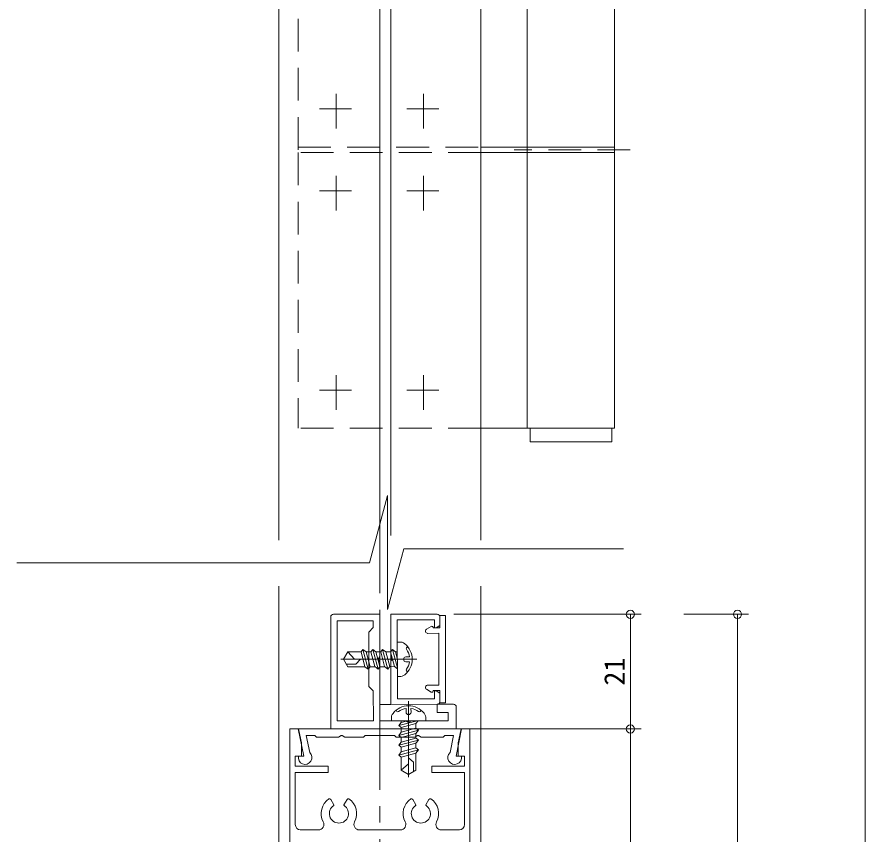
# Model space of a CAD drawing. Units: millimetres at full size; details may follow other scales. Extents: x -600 to 2301, y -735 to 832.
# Drawn here: x -160.4 to -5, y -8.3 to 141.3 of the extents above; entities that cross this region are included whole.
import ezdxf
from ezdxf.enums import TextEntityAlignment as Align

# ---------------------------------------------------------------- set-up
doc = ezdxf.new("R2010")
doc.units = ezdxf.units.MM
doc.header["$LTSCALE"] = 3
doc.header["$PDMODE"] = 32
doc.header["$PDSIZE"] = 1.5
doc.linetypes.add('CHAIN2', pattern=[12, 9, -1, 1, -1])
doc.linetypes.add('DASHED2', pattern=[3, 2, -1])
for name, color, linetype, lineweight in [('0-0_アンカー', 7, 'Continuous', 18), ('0-3_41ｱﾙﾐ', 6, 'Continuous', 18), ('0-8_CSLAYER2', 7, 'Continuous', 18)]:
    doc.layers.add(name, color=color, linetype=linetype, lineweight=lineweight)
doc.styles.add('ＭＳ ゴシック', font='')
doc.styles.get('ＭＳ ゴシック').set_extended_font_data('MS Gothic')

msp = doc.modelspace()

# ---------------------------------------------------------------- linework, layer by layer
at = {"layer": '0-0_アンカー'}
msp.add_line((-5.021, -324.572), (-5.021, 266.976), dxfattribs=at)
at = {"layer": '0-0_アンカー', "color": 4, "lineweight": 9}
for p, q in [((-80.348, 31.909), (-46.004, 31.909)), ((-48.004, 31.909), (-48.004, 10.909)), ((-38.204, 31.909), (-26.39, 31.909)), ((-28.39, 31.909), (-28.39, -130.091)), ((-48.004, 13.909), (-48.004, 28.909)), ((-28.39, -127.091), (-28.39, 28.909)), ((-80.348, 10.909), (-46.004, 10.909)), ((-73.147, 10.909), (-46.004, 10.909)), ((-48.004, 10.909), (-48.004, -109.091)), ((-48.004, -106.091), (-48.004, 7.909))]:
    msp.add_line(p, q, dxfattribs=at)
at = {"layer": '0-0_アンカー', "color": 4}
for p in [(-48.004, 31.909), (-28.39, 31.909), (-48.004, 10.909)]:
    msp.add_point(p, dxfattribs=at)
at = {"layer": '0-3_41ｱﾙﾐ'}
for p, q in [((-85.355, 29.168), (-84.483, 29.672)), ((-84.476, 17.662), (-85.348, 18.165)), ((-82.899, 17.918), (-82.898, 15.668))]:
    msp.add_line(p, q, dxfattribs=at)
for points in [[(-79.898, 14.92), (-79.895, 10.92), (-102.895, 10.906), (-102.907, 31.406)], [(-102.407, 31.906), (-93.908, 31.911), (-93.903, 24.181), (-94.203, 23.661), (-93.902, 23.142), (-93.896, 12.411), (-89.166, 12.414)], [(-83.408, 31.918), (-91.907, 31.912), (-91.898, 15.412), (-83.398, 15.418)], [(-84.156, 29.517), (-84.156, 29.417), (-82.906, 29.418), (-82.907, 31.668), (-81.908, 31.668), (-81.898, 15.668), (-82.898, 15.668), (-82.899, 17.918), (-84.149, 17.917), (-84.149, 17.817)], [(-83.614, 29.44), (-82.906, 29.849), (-82.907, 31.418)], [(-83.906, 29.617), (-83.907, 30.917), (-90.707, 30.913), (-90.698, 16.413), (-83.899, 16.417), (-83.899, 17.717)], [(-85.195, 28.417), (-83.105, 28.418), (-83.1, 18.918), (-85.189, 18.916)], [(-91.696, 23.832), (-91.903, 23.962), (-91.696, 23.832)], [(-91.696, 23.494), (-91.903, 23.362), (-91.696, 23.494)], [(-82.898, 15.918), (-82.899, 17.487), (-83.607, 17.895)], [(-89.166, 12.414), (-88.646, 12.115), (-88.126, 12.415), (-81.396, 12.419), (-81.397, 13.919), (-83.397, 13.918), (-83.398, 15.418), (-80.398, 15.419)]]:
    msp.add_lwpolyline(points, dxfattribs=at)
msp.add_lwpolyline([(-95.107, 30.711), (-101.707, 30.707), (-101.696, 12.407), (-95.096, 12.411), (-95.099, 17.861), (-95.9, 18.66), (-95.906, 28.66), (-95.106, 29.461)], close=True, dxfattribs=at)
for centre, radius, start, end in [((-102.407, 31.406), 0.5, 90.03331, 180.03331), ((-83.407, 31.417), 0.5, 0.03331, 90.03331), ((-84.356, 29.517), 0.2, 0.03331, 129.24036), ((-83.706, 29.617), 0.2, 180.03331, 302.60344), ((-85.152, 28.818), 0.404, 119.95799, 276.18982), ((-91.803, 23.662), 0.2, 302.36684, 57.69978), ((-91.803, 23.662), 0.2, 302.36684, 57.69978), ((-85.146, 18.515), 0.404, 83.8768, 240.10863), ((-84.349, 17.817), 0.2, 230.82626, 0.03331), ((-83.699, 17.717), 0.2, 57.46318, 180.03331), ((-83.398, 15.917), 0.5, 270.03331, 0.03331), ((-80.398, 14.919), 0.5, 0.03331, 90.03331)]:
    msp.add_arc(centre, radius, start, end, dxfattribs=at)
at = {"layer": '0-8_CSLAYER2', "linetype": 'CHAIN2'}
for p, q in [((-93.897, 278.749), (-93.897, -349.185)), ((-101.897, 127.228), (-101.897, 120.856)), ((-85.897, 127.228), (-85.897, 120.856)), ((-104.978, 124.476), (-99.118, 124.476)), ((-88.978, 124.476), (-83.118, 124.476)), ((-101.897, 112.228), (-101.897, 105.856)), ((-85.897, 112.228), (-85.897, 105.856)), ((-104.978, 109.476), (-99.118, 109.476)), ((-88.978, 109.476), (-83.118, 109.476)), ((-101.897, 75.728), (-101.897, 69.355)), ((-85.897, 75.728), (-85.897, 69.355)), ((-104.978, 72.976), (-99.118, 72.976)), ((-88.978, 72.976), (-83.118, 72.976))]:
    msp.add_line(p, q, dxfattribs=at)
at = {"layer": '0-8_CSLAYER2'}
for p, q in [((-75.397, 45.498), (-75.397, 266.976)), ((-91.897, 46.33), (-91.897, 202.476)), ((-93.897, 45.498), (-93.897, 196.975)), ((-112.397, 193.476), (-112.397, 45.498)), ((-66.897, 116.976), (-66.897, 167.976)), ((-50.897, 116.976), (-50.897, 167.976)), ((-75.397, 117.475), (-50.897, 117.475)), ((-66.897, 116.976), (-66.897, 65.976)), ((-50.897, 116.476), (-75.397, 116.476)), ((-66.397, 65.976), (-66.397, 63.475)), ((-51.397, 65.976), (-51.397, 63.475)), ((-51.397, 63.475), (-66.397, 63.475)), ((-160.383, 41.333), (-95.791, 41.333)), ((-112.397, 37.051), (-112.397, -196.866)), ((-75.397, 37.051), (-75.397, -194.665)), ((-91.905, 15.412), (-93.905, 15.412)), ((-110.397, -49.091), (-110.397, 10.909)), ((-110.397, -49.091), (-110.397, 10.909)), ((-108.797, 10.909), (-110.397, 10.909)), ((-78.947, 10.909), (-108.848, 10.909)), ((-107.847, 5.909), (-108.848, 10.909)), ((-108.247, 8.339), (-108.797, 10.909)), ((-79.947, 5.909), (-78.947, 10.909)), ((-78.997, 10.909), (-77.397, 10.909)), ((-77.397, -49.091), (-77.397, 10.909)), ((-106.759, 6.587), (-107.384, 9.709)), ((-105.497, 9.409), (-105.797, 9.709)), ((-105.497, 9.409), (-101.471, 9.409)), ((-101.471, 9.408), (-100.978, 9.692)), ((-100.324, 9.408), (-100.817, 9.692)), ((-96.897, 9.409), (-100.324, 9.409)), ((-96.897, 9.409), (-96.597, 9.709)), ((-91.197, 9.709), (-96.597, 9.709)), ((-90.897, 9.409), (-91.197, 9.709)), ((-90.897, 9.409), (-87.471, 9.409)), ((-87.471, 9.408), (-86.978, 9.692)), ((-86.324, 9.408), (-86.817, 9.692)), ((-82.298, 9.409), (-86.324, 9.409)), ((-82.298, 9.409), (-81.997, 9.709)), ((-81.997, 9.709), (-80.411, 9.709)), ((-81.036, 6.587), (-80.411, 9.709)), ((-108.247, 5.909), (-108.247, 8.339)), ((-108.247, 5.909), (-109.397, 5.909)), ((-109.397, 4.109), (-109.397, 5.909)), ((-107.847, 5.909), (-108.822, 5.909)), ((-79.947, 5.909), (-78.973, 5.909)), ((-79.547, 5.909), (-78.397, 5.909)), ((-78.397, 4.109), (-78.397, 5.909)), ((-103.397, 4.109), (-109.397, 4.109)), ((-103.397, 2.909), (-103.397, 4.109)), ((-84.397, 2.909), (-84.397, 4.109)), ((-84.397, 4.109), (-78.397, 4.109)), ((-109.397, -6.59), (-109.397, 2.909)), ((-103.397, 2.909), (-109.397, 2.909)), ((-84.397, 2.909), (-78.397, 2.909)), ((-78.397, -6.59), (-78.397, 2.909)), ((-102.316, -3.008), (-102.888, -2.017)), ((-100.488, -3.008), (-99.916, -2.017)), ((-87.307, -3.008), (-87.879, -2.017)), ((-85.479, -3.008), (-84.907, -2.017)), ((-105.152, -7.591), (-108.493, -7.591)), ((-93.897, -7.591), (-97.652, -7.591)), ((-93.897, -7.591), (-90.143, -7.591)), ((-82.643, -7.591), (-79.302, -7.591))]:
    msp.add_line(p, q, dxfattribs=at)
at = {"layer": '0-8_CSLAYER2', "linetype": 'DASHED2'}
for p, q in [((-108.897, 167.976), (-108.897, 116.976)), ((-108.897, 117.475), (-75.397, 117.475)), ((-48.032, 116.976), (-69.306, 116.976)), ((-108.897, 116.476), (-108.897, 65.976)), ((-75.397, 116.476), (-108.897, 116.476)), ((-75.397, 65.976), (-108.897, 65.976))]:
    msp.add_line(p, q, dxfattribs=at)
at = {"layer": '0-8_CSLAYER2', "color": 6}
for p, q in [((-90.087, 26.814), (-90.705, 26.813)), ((-90.701, 20.513), (-90.705, 26.813)), ((-89.573, 26.653), (-89.354, 26.501)), ((-100.556, 23.66), (-99.778, 25.01)), ((-97.35, 25.011), (-99.778, 25.01)), ((-99.778, 25.01), (-98.573, 23.66)), ((-96.626, 22.312), (-97.35, 25.011)), ((-96.039, 21.862), (-97.005, 25.462)), ((-95.547, 25.01), (-96.418, 25.01)), ((-94.822, 22.313), (-95.547, 25.013)), ((-94.236, 21.864), (-95.202, 25.464)), ((-93.75, 25.012), (-94.615, 25.011)), ((-93.026, 22.315), (-93.751, 25.015)), ((-92.439, 21.866), (-93.406, 25.465)), ((-91.946, 25.012), (-92.818, 25.012)), ((-91.222, 22.317), (-91.947, 25.017)), ((-90.701, 22.112), (-91.602, 25.467)), ((-90.703, 23.854), (-91.016, 25.017)), ((-90.704, 25.013), (-91.014, 25.013)), ((-100.556, 23.66), (-99.776, 22.31)), ((-98.573, 23.66), (-97.474, 23.661)), ((-97.474, 23.661), (-98.275, 22.761)), ((-88.459, 24.115), (-89.124, 24.114)), ((-98.275, 22.761), (-100.036, 22.76)), ((-96.626, 22.312), (-99.776, 22.31)), ((-96.039, 21.862), (-96.626, 22.312)), ((-94.819, 22.311), (-95.695, 22.31)), ((-94.236, 21.864), (-94.822, 22.313)), ((-93.021, 22.312), (-93.893, 22.311)), ((-92.439, 21.866), (-93.026, 22.315)), ((-91.221, 22.313), (-92.096, 22.312)), ((-90.701, 21.918), (-91.222, 22.317)), ((-88.458, 23.215), (-89.123, 23.214)), ((-90.083, 20.513), (-90.701, 20.513)), ((-89.569, 20.675), (-89.351, 20.827)), ((-89.098, 14.659), (-89.097, 13.993)), ((-88.198, 14.659), (-88.197, 13.994)), ((-91.797, 13.03), (-91.796, 12.413)), ((-91.636, 13.544), (-91.484, 13.763)), ((-85.658, 13.548), (-85.81, 13.766)), ((-85.496, 13.034), (-85.496, 12.416)), ((-85.496, 12.416), (-91.796, 12.413)), ((-87.095, 12.416), (-90.45, 11.515)), ((-88.837, 12.414), (-90, 12.102)), ((-87.3, 11.895), (-90, 11.17)), ((-89.996, 12.414), (-89.996, 12.103)), ((-89.996, 11.171), (-89.995, 10.299)), ((-86.901, 12.416), (-87.3, 11.895)), ((-87.296, 11.896), (-87.296, 11.021)), ((-86.849, 10.678), (-90.448, 9.712)), ((-87.298, 10.091), (-89.998, 9.367)), ((-89.994, 9.367), (-89.994, 8.503)), ((-86.849, 10.678), (-87.298, 10.091)), ((-87.295, 10.096), (-87.294, 9.225)), ((-86.847, 8.881), (-90.447, 7.915)), ((-87.296, 8.295), (-89.996, 7.57)), ((-86.847, 8.881), (-87.296, 8.295)), ((-87.294, 8.298), (-87.293, 7.422)), ((-86.845, 7.078), (-90.445, 6.112)), ((-87.295, 6.492), (-89.994, 5.767)), ((-89.993, 7.57), (-89.993, 6.699)), ((-86.845, 7.078), (-87.295, 6.492)), ((-87.295, 6.492), (-87.293, 3.342)), ((-89.994, 5.767), (-89.993, 3.339)), ((-88.644, 5.643), (-87.744, 4.842)), ((-88.643, 4.544), (-88.644, 5.643)), ((-87.744, 4.842), (-87.743, 3.081)), ((-89.993, 3.34), (-88.643, 4.544)), ((-88.643, 2.561), (-89.993, 3.339)), ((-88.643, 2.561), (-87.293, 3.342))]:
    msp.add_line(p, q, dxfattribs=at)
at = {"layer": '0-8_CSLAYER2', "color": 6, "linetype": 'CHAIN2'}
for p, q in [((-87.103, 23.665), (-101.066, 23.657)), ((-88.648, 16.015), (-88.64, 2.051))]:
    msp.add_line(p, q, dxfattribs=at)
at = {"layer": '0-8_CSLAYER2'}
for points in [[(-50.897, 116.976), (-50.897, 65.976), (-75.397, 65.976)], [(-95.791, 41.333), (-92.482, 53.681), (-92.482, 32.784), (-89.513, 43.866), (-49.247, 43.866)], [(-79.547, 5.909), (-79.547, 8.339), (-78.997, 10.909)], [(-105.497, 9.409), (-105.797, 9.709), (-107.384, 9.709)]]:
    msp.add_lwpolyline(points, dxfattribs=at)
at = {"layer": '0-8_CSLAYER2', "color": 6}
for points in [[(-96.038, 21.862), (-95.693, 22.312), (-96.418, 25.012), (-97.005, 25.462), (-97.35, 25.011)], [(-94.615, 25.014), (-95.202, 25.463), (-95.547, 25.013)], [(-94.235, 21.864), (-93.89, 22.314), (-94.615, 25.014)], [(-92.819, 25.015), (-93.406, 25.465), (-93.751, 25.015)], [(-92.439, 21.866), (-92.094, 22.316), (-92.819, 25.015)], [(-91.016, 25.017), (-91.602, 25.467), (-91.947, 25.017)], [(-90, 12.102), (-90.45, 11.515), (-90, 11.17)], [(-86.849, 10.678), (-87.299, 11.023), (-89.998, 10.298)], [(-89.998, 10.298), (-90.448, 9.712), (-89.998, 9.367)], [(-89.996, 8.502), (-90.446, 7.915), (-89.996, 7.57)], [(-86.847, 8.882), (-87.297, 9.227), (-89.996, 8.502)], [(-86.845, 7.079), (-87.295, 7.424), (-89.995, 6.699), (-90.444, 6.112), (-89.994, 5.767)]]:
    msp.add_lwpolyline(points, dxfattribs=at)
for centre, radius, start, end in [((-90.086, 25.914), 0.9, 55.225, 90.033), ((-91.588, 23.663), 3.612, 308.273, 51.794), ((-88.797, 25.653), 0.266, 82.246, 215.484), ((-91.588, 23.663), 3.162, 8.215, 35.484), ((-89.124, 23.664), 0.45, 90.033, 270.033), ((-88.798, 21.678), 0.266, 144.582, 277.826), ((-91.588, 23.663), 3.162, 324.581, 351.852), ((-90.083, 21.414), 0.9, 270.033, 304.841), ((-88.646, 11.529), 3.612, 38.273, 141.794), ((-90.636, 14.32), 0.266, 172.246, 305.484), ((-88.646, 11.529), 3.162, 98.215, 125.484), ((-88.647, 13.993), 0.45, 180.033, 0.033), ((-88.646, 11.529), 3.162, 54.581, 81.852), ((-86.661, 14.32), 0.266, 234.582, 7.826), ((-90.897, 13.031), 0.9, 145.225, 180.033), ((-86.396, 13.034), 0.9, 0.033, 34.841)]:
    msp.add_arc(centre, radius, start, end, dxfattribs=at)
at = {"layer": '0-8_CSLAYER2'}
for centre, radius, start, end in [((-100.897, 9.509), 0.2, 90, 126.204), ((-100.897, 9.509), 0.2, 53.796, 90), ((-86.897, 9.509), 0.2, 90, 126.204), ((-86.897, 9.509), 0.2, 53.796, 90), ((-107.597, 5.659), 1.25, 168.463, 47.882), ((-80.198, 5.659), 1.25, 132.118, 11.537), ((-101.402, -4.591), 3.25, 124.059, 208.072), ((-103.167, -2.274), 0.38, 42.651, 98.268), ((-102.402, -3.042), 0.0936, 299.387, 21.99), ((-100.401, -3.042), 0.0936, 158.01, 240.613), ((-99.636, -2.274), 0.38, 81.732, 137.349), ((-101.402, -4.591), 3.25, 331.928, 55.941), ((-86.393, -4.591), 3.25, 124.059, 208.072), ((-88.159, -2.274), 0.38, 42.651, 98.268), ((-87.394, -3.042), 0.0936, 299.387, 21.99), ((-85.392, -3.042), 0.0936, 158.01, 240.613), ((-84.628, -2.274), 0.38, 81.732, 137.349), ((-86.393, -4.591), 3.25, 331.928, 55.941), ((-101.402, -4.591), 1.75, 122.694, 270), ((-101.402, -4.591), 1.75, 270, 57.306), ((-86.393, -4.591), 1.75, 122.694, 270), ((-86.393, -4.591), 1.75, 270, 57.306), ((-105.152, -6.59), 1, 270, 28.072), ((-97.652, -6.59), 1, 151.928, 270), ((-90.143, -6.59), 1, 270, 28.072), ((-82.643, -6.59), 1, 151.928, 270), ((-108.397, -6.59), 1, 180, 270), ((-79.397, -6.59), 1, 270, 0)]:
    msp.add_arc(centre, radius, start, end, dxfattribs=at)

# ---------------------------------------------------------------- texts
at = {"layer": '0-0_アンカー', "color": 4, "style": 'ＭＳ ゴシック'}
msp.add_text('21', height=3.754, rotation=90, dxfattribs=at).set_placement((-47.932, 18.849), align=Align.BOTTOM_LEFT)

doc.saveas('drawing.dxf')
